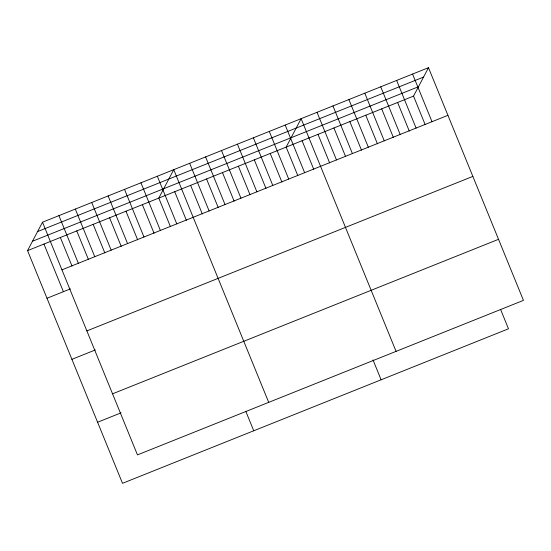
<?xml version="1.0" encoding="UTF-8"?>
<svg xmlns="http://www.w3.org/2000/svg" width="551" height="551" viewBox="0 0 551 551"><rect width="100%" height="100%" fill="white"/><g stroke="black" fill="none" stroke-linecap="round" stroke-linejoin="round"><path stroke-width="0.83" d="M500.701 309.71L508.49 328.795L122.508 483.31L27.55 250.622L42.51 222.205L428.492 67.69L523.45 300.378L137.468 454.892L42.51 222.205M27.55 250.622L413.532 96.108L428.492 67.69M37.571 231.585L423.554 77.071M32.488 241.242L418.471 86.734M61.953 269.838L447.929 115.324M46.987 298.256L70.425 288.876M86.872 330.903L472.854 176.396M71.912 359.321L95.344 349.94M112.549 393.82L498.531 239.313M97.582 422.238L121.02 412.857M412.575 74.068L432.012 121.702M413.532 96.108L425.193 124.691M396.651 80.439L416.088 128.073M397.608 102.486L409.276 131.062M380.727 86.817L400.164 134.444M381.691 108.857L393.352 137.44M364.803 93.188L384.247 140.822M365.768 115.235L377.428 143.811M348.886 99.559L368.323 147.193M349.844 121.606L361.511 150.182M332.962 105.937L352.399 153.571M333.927 127.977L345.587 156.56M317.039 112.308L336.482 159.942M318.003 134.354L329.663 162.931M396.073 351.366L301.121 118.685L286.155 147.103L297.822 175.679M302.079 140.725L313.739 169.309M285.198 125.056L304.634 172.69M373.013 359.934L381.113 379.784M269.274 131.427L288.717 179.061M270.238 153.474L281.898 182.05M253.357 137.805L272.793 185.432M254.314 159.845L265.975 188.428M237.433 144.176L256.869 191.81M238.39 166.223L250.058 194.799M221.509 150.547L240.952 198.181M222.473 172.594L234.134 201.177M205.592 156.925L225.028 204.559M206.549 178.965L218.21 207.548M189.668 163.296L209.105 210.93M190.625 185.343L202.293 213.919M268.702 402.354L173.744 169.674L158.784 198.091L170.445 226.668M174.708 191.714L186.369 220.297M157.338 176.237L176.781 223.871M245.953 411.687L253.742 430.772M140.939 182.801L160.375 230.435M142.378 204.655L154.046 233.238M124.533 189.372L143.969 237.006M125.972 211.226L137.64 239.802M108.127 195.936L127.563 243.57M109.573 217.79L121.234 246.366M91.721 202.506L111.164 250.14M93.167 224.353L104.828 252.937M75.322 209.07L94.758 256.704M76.761 230.924L88.429 259.5M58.916 215.641L78.352 263.268M60.355 237.488L72.023 266.071M43.956 244.059L63.393 291.686"/></g></svg>
